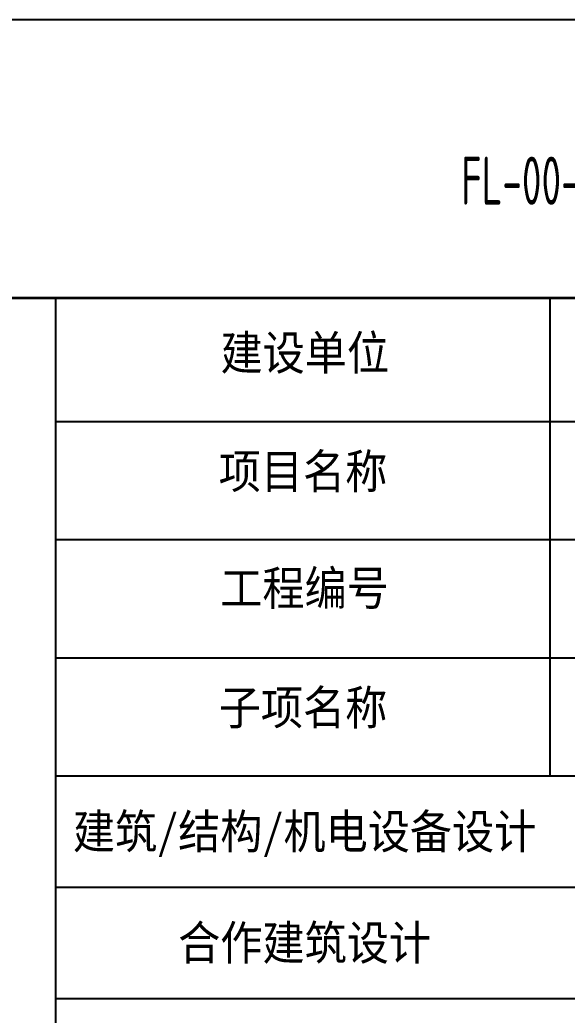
# Paper-space layout 'FL-00-00 图纸目录' of a CAD drawing. Header units: millimetres. Extents: x 71 to 491, y 93 to 390.
# Drawn here: x 125.7 to 165.5, y 317.4 to 389.9 of the extents above; entities that cross this region are included whole.
import ezdxf
from ezdxf.enums import TextEntityAlignment as Align

# ---------------------------------------------------------------- set-up
doc = ezdxf.new("R2010")
doc.units = ezdxf.units.MM
doc.header["$MEASUREMENT"] = 0
for name, color, linetype in [('2017_11-sheet-R-1$0$C-SHET-TTLB', 11, 'CONTINUOUS'), ('C-SHET-SHBD', 4, 'CONTINUOUS'), ('通-图框-标题块', 11, 'CONTINUOUS')]:
    doc.layers.add(name, color=color, linetype=linetype)
doc.styles.add('2017_11-sheet-R-1$0$SHEET-ECADI', font='', dxfattribs={"width": 0.7})
doc.styles.add('XD2008', font='xd-hzs.shx', dxfattribs={"width": 0.7, "bigfont": 'xd-hztxt.shx'})
doc.styles.get('2017_11-sheet-R-1$0$SHEET-ECADI').set_extended_font_data('SimHei')

psp = doc.layouts.new('FL-00-00 图纸目录')

# ---------------------------------------------------------------- linework, layer by layer
at = {"layer": '通-图框-标题块', "color": 8}
for p, q in [((491.315, 389.855), (71.315, 389.855)), ((164.252, 369.618), (164.252, 334.818)), ((128.252, 360.618), (267.315, 360.618)), ((128.252, 352.018), (267.315, 352.018)), ((128.252, 343.418), (267.315, 343.418)), ((128.252, 334.818), (267.315, 334.818)), ((128.252, 326.718), (267.315, 326.718)), ((128.252, 318.618), (267.315, 318.618))]:
    psp.add_line(p, q, dxfattribs=at)
at = {"layer": '通-图框-标题块'}
psp.add_line((128.252, 369.618), (128.252, 310.508), dxfattribs=at)
at = {"layer": '通-图框-标题块', "const_width": 0.2}
psp.add_lwpolyline([(78.315, 369.618), (482.315, 369.618), (482.315, 112.368), (78.315, 112.368), (78.315, 369.618)], dxfattribs=at)

# ---------------------------------------------------------------- texts
at = {"layer": '2017_11-sheet-R-1$0$C-SHET-TTLB', "style": '2017_11-sheet-R-1$0$SHEET-ECADI', "width": 0.9}
for s, p in [('建设单位', (146.406, 365.621, -33340)), ('项目名称', (146.275, 356.992, -33340)), ('工程编号', (146.388, 348.491, -33340)), ('子项名称', (146.275, 339.792, -33340)), ('建筑/结构/机电设备设计', (146.388, 330.768)), ('合作建筑设计', (146.388, 322.668))]:
    psp.add_text(s, height=2.5, dxfattribs=at).set_placement(p, align=Align.MIDDLE_CENTER)
at = {"layer": 'C-SHET-SHBD', "style": 'XD2008', "width": 0.7, "flags": 1}
psp.add_attdef('FL-00-00', text='', height=3.5, dxfattribs=at).set_placement((163.572, 378.149), align=Align.MIDDLE_CENTER)

doc.saveas('drawing.dxf')
